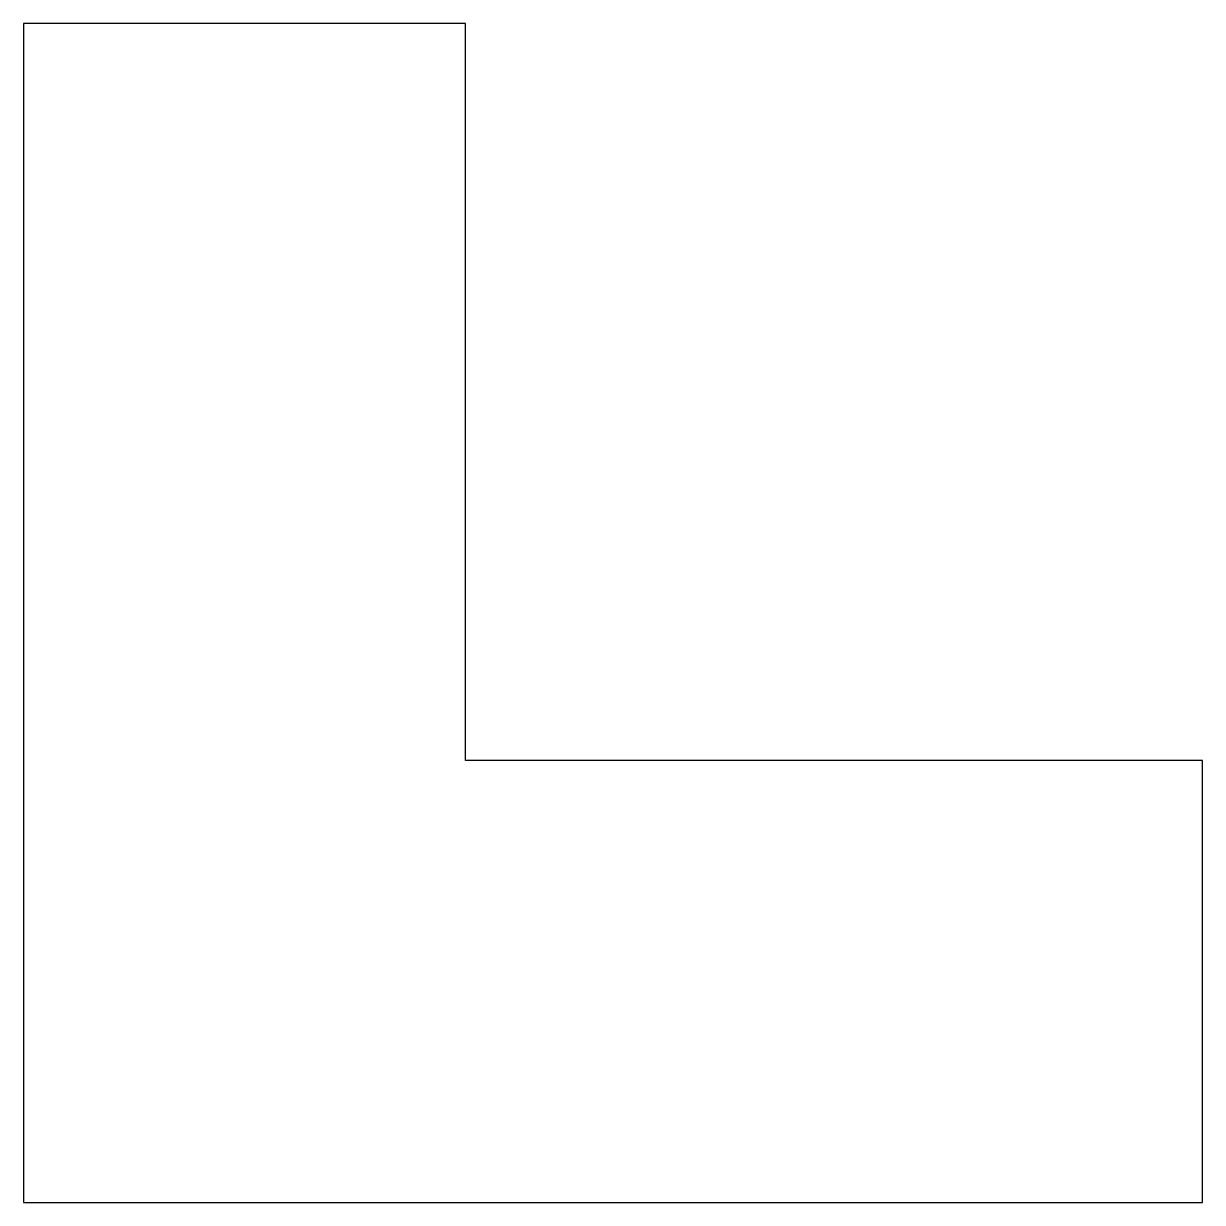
# Model space of a CAD drawing. Header units: millimetres. Extents: x 0 to 80, y 0 to 80.
import ezdxf

# ---------------------------------------------------------------- set-up
doc = ezdxf.new("R2010")
doc.units = ezdxf.units.MM

msp = doc.modelspace()

# ---------------------------------------------------------------- linework, layer by layer
msp.add_lwpolyline([(0, 0), (80, 0), (80, 30), (30, 30), (30, 80), (0, 80)], close=True)

doc.saveas('drawing.dxf')
